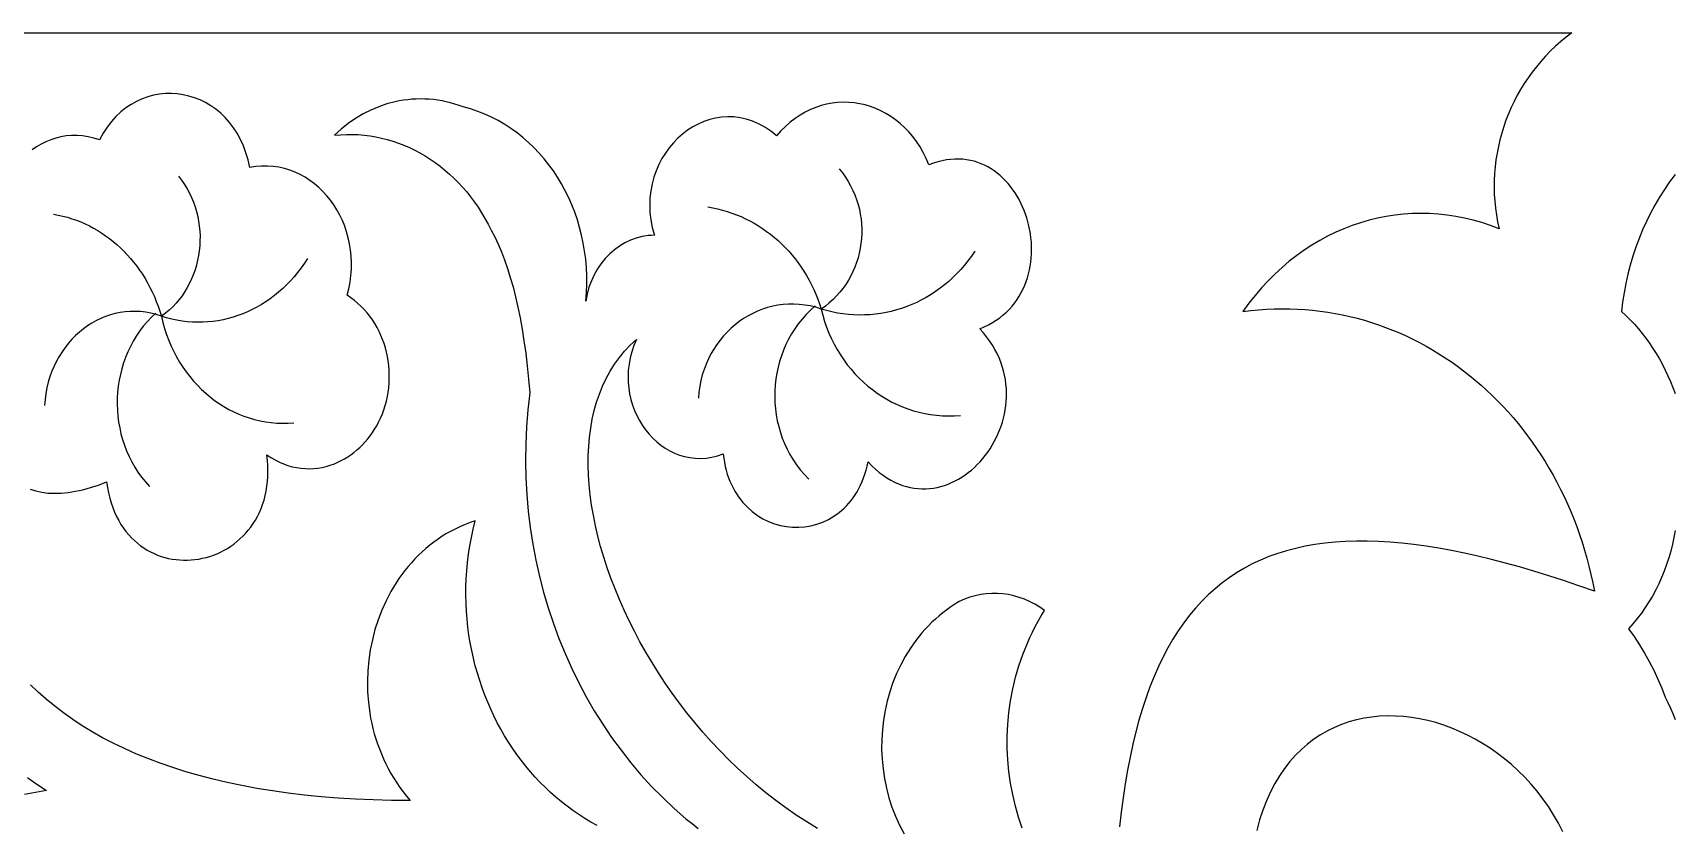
# Model space of a CAD drawing. Extents: x -555 to 555, y -555 to 555.
# Drawn here: x -80.5 to 0, y 416.2 to 455 of the extents above; entities that cross this region are included whole.
import ezdxf

# ---------------------------------------------------------------- set-up
doc = ezdxf.new("R2010")
doc.units = 0
doc.layers.add('LAYER_1', color=18, linetype='CONTINUOUS')
doc.layers.add('LAYER_2', color=140, linetype='CONTINUOUS')

msp = doc.modelspace()

# ---------------------------------------------------------------- linework, layer by layer
at = {"layer": 'LAYER_1'}
for points in [[(-118.672, 455), (-5.067, 455.005), (-5.345, 454.793), (-5.613, 454.573), (-5.871, 454.344), (-6.12, 454.106), (-6.359, 453.86), (-6.587, 453.607), (-6.805, 453.346), (-7.013, 453.079), (-7.211, 452.804), (-7.398, 452.523), (-7.574, 452.236), (-7.74, 451.944), (-7.895, 451.646), (-8.039, 451.343), (-8.172, 451.035), (-8.293, 450.723), (-8.404, 450.407), (-8.503, 450.087), (-8.59, 449.763), (-8.666, 449.437), (-8.731, 449.108), (-8.783, 448.776), (-8.824, 448.443), (-8.852, 448.108), (-8.868, 447.771), (-8.873, 447.433), (-8.865, 447.095), (-8.844, 446.756), (-8.811, 446.417), (-8.765, 446.079), (-8.706, 445.741), (-8.635, 445.404), (-9.053, 445.564), (-9.474, 445.704), (-9.897, 445.826), (-10.323, 445.929), (-10.75, 446.012), (-11.178, 446.077), (-11.607, 446.123), (-12.036, 446.15), (-12.465, 446.158), (-12.893, 446.148), (-13.32, 446.119), (-13.745, 446.072), (-14.168, 446.006), (-14.589, 445.922), (-15.006, 445.82), (-15.42, 445.699), (-15.83, 445.56), (-16.236, 445.404), (-16.637, 445.229), (-17.032, 445.036), (-17.422, 444.826), (-17.805, 444.597), (-18.181, 444.351), (-18.55, 444.088), (-18.912, 443.807), (-19.265, 443.508), (-19.61, 443.192), (-19.945, 442.858), (-20.271, 442.508), (-20.588, 442.14), (-20.893, 441.755), (-21.188, 441.353), (-20.801, 441.4), (-20.415, 441.436), (-20.031, 441.462), (-19.649, 441.478), (-19.268, 441.484), (-18.89, 441.48), (-18.513, 441.467), (-18.139, 441.443), (-17.767, 441.41), (-17.397, 441.367), (-17.03, 441.315), (-16.665, 441.254), (-16.303, 441.184), (-15.944, 441.104), (-15.587, 441.015), (-15.234, 440.917), (-14.884, 440.811), (-14.537, 440.696), (-14.194, 440.572), (-13.853, 440.439), (-13.517, 440.298), (-13.184, 440.149), (-12.855, 439.991), (-12.53, 439.826), (-12.208, 439.652), (-11.891, 439.47), (-11.578, 439.281), (-11.27, 439.084), (-10.966, 438.879), (-10.666, 438.666), (-10.371, 438.446), (-10.081, 438.219), (-9.796, 437.984), (-9.515, 437.742), (-9.24, 437.493), (-8.97, 437.238), (-8.705, 436.975), (-8.446, 436.705), (-8.192, 436.429), (-7.944, 436.146), (-7.701, 435.857), (-7.465, 435.561), (-7.234, 435.259), (-7.01, 434.951), (-6.791, 434.637), (-6.579, 434.317), (-6.374, 433.991), (-6.174, 433.659), (-5.982, 433.321), (-5.796, 432.978), (-5.617, 432.629), (-5.445, 432.275), (-5.28, 431.916), (-5.122, 431.551), (-4.971, 431.182), (-4.828, 430.807), (-4.693, 430.427), (-4.564, 430.043), (-4.444, 429.653), (-4.331, 429.26), (-4.227, 428.861), (-4.13, 428.459), (-4.042, 428.052), (-3.961, 427.64), (-4.721, 427.908), (-5.468, 428.16), (-6.201, 428.398), (-6.921, 428.62), (-7.628, 428.827), (-8.321, 429.019), (-9.001, 429.196), (-9.668, 429.357), (-10.322, 429.502), (-10.963, 429.632), (-11.591, 429.746), (-12.206, 429.844), (-12.808, 429.926), (-13.397, 429.992), (-13.974, 430.042), (-14.538, 430.075), (-15.088, 430.092), (-15.627, 430.092), (-16.152, 430.076), (-16.665, 430.043), (-17.166, 429.993), (-17.654, 429.926), (-18.129, 429.842), (-18.593, 429.741), (-19.043, 429.623), (-19.482, 429.487), (-19.908, 429.334), (-20.322, 429.163), (-20.724, 428.975), (-21.114, 428.768), (-21.492, 428.544), (-21.857, 428.302), (-22.211, 428.042), (-22.553, 427.763), (-22.883, 427.466), (-23.201, 427.151), (-23.507, 426.817), (-23.801, 426.464), (-24.084, 426.093), (-24.355, 425.703), (-24.615, 425.294), (-24.863, 424.866), (-25.099, 424.419), (-25.324, 423.952), (-25.538, 423.466), (-25.74, 422.961), (-25.931, 422.436), (-26.11, 421.891), (-26.279, 421.327), (-26.436, 420.743), (-26.582, 420.138), (-26.717, 419.514), (-26.84, 418.869), (-26.953, 418.204), (-27.055, 417.519), (-27.146, 416.813), (-27.226, 416.087)], [(-80.626, 432.644), (-80.347, 432.555), (-80.054, 432.491), (-79.748, 432.452), (-79.43, 432.437), (-79.099, 432.446), (-78.756, 432.48), (-78.401, 432.536), (-78.035, 432.616), (-77.658, 432.719), (-77.271, 432.845), (-76.873, 432.993), (-76.832, 432.721), (-76.78, 432.459), (-76.718, 432.208), (-76.647, 431.967), (-76.568, 431.736), (-76.479, 431.516), (-76.383, 431.306), (-76.278, 431.107), (-76.167, 430.917), (-76.048, 430.738), (-75.922, 430.568), (-75.79, 430.409), (-75.652, 430.259), (-75.508, 430.119), (-75.359, 429.989), (-75.205, 429.869), (-75.046, 429.758), (-74.883, 429.657), (-74.716, 429.566), (-74.546, 429.484), (-74.372, 429.411), (-74.196, 429.348), (-74.017, 429.294), (-73.837, 429.249), (-73.654, 429.214), (-73.47, 429.187), (-73.285, 429.17), (-73.1, 429.162), (-72.914, 429.162), (-72.728, 429.171), (-72.543, 429.19), (-72.358, 429.216), (-72.175, 429.252), (-71.993, 429.296), (-71.813, 429.349), (-71.635, 429.41), (-71.46, 429.48), (-71.287, 429.558), (-71.118, 429.644), (-70.953, 429.739), (-70.792, 429.842), (-70.635, 429.953), (-70.483, 430.072), (-70.336, 430.199), (-70.194, 430.334), (-70.058, 430.476), (-69.929, 430.627), (-69.806, 430.785), (-69.69, 430.952), (-69.581, 431.125), (-69.48, 431.307), (-69.386, 431.496), (-69.301, 431.692), (-69.225, 431.896), (-69.158, 432.107), (-69.1, 432.325), (-69.052, 432.551), (-69.015, 432.783), (-68.987, 433.023), (-68.971, 433.27), (-68.965, 433.524), (-68.972, 433.784), (-68.99, 434.052), (-69.021, 434.326), (-68.818, 434.191), (-68.613, 434.071), (-68.406, 433.967), (-68.198, 433.877), (-67.988, 433.802), (-67.778, 433.742), (-67.567, 433.696), (-67.356, 433.664), (-67.146, 433.646), (-66.936, 433.642), (-66.727, 433.651), (-66.519, 433.672), (-66.314, 433.707), (-66.11, 433.754), (-65.908, 433.814), (-65.709, 433.885), (-65.54, 433.959), (-65.375, 434.04), (-65.213, 434.13), (-65.055, 434.227), (-64.901, 434.331), (-64.752, 434.443), (-64.607, 434.562), (-64.467, 434.688), (-64.332, 434.82), (-64.202, 434.959), (-64.077, 435.105), (-63.958, 435.257), (-63.845, 435.414), (-63.737, 435.578), (-63.636, 435.747), (-63.541, 435.922), (-63.445, 436.122), (-63.359, 436.327), (-63.283, 436.535), (-63.217, 436.746), (-63.16, 436.959), (-63.112, 437.175), (-63.075, 437.392), (-63.046, 437.61), (-63.027, 437.83), (-63.018, 438.049), (-63.018, 438.269), (-63.027, 438.489), (-63.045, 438.707), (-63.073, 438.924), (-63.109, 439.14), (-63.155, 439.354), (-63.21, 439.565), (-63.274, 439.773), (-63.347, 439.978), (-63.428, 440.179), (-63.519, 440.375), (-63.618, 440.567), (-63.727, 440.755), (-63.843, 440.936), (-63.969, 441.112), (-64.103, 441.282), (-64.246, 441.444), (-64.398, 441.6), (-64.558, 441.748), (-64.726, 441.888), (-64.903, 442.02), (-65.088, 442.143), (-65.004, 442.467), (-64.94, 442.79), (-64.896, 443.111), (-64.872, 443.43), (-64.867, 443.746), (-64.881, 444.058), (-64.912, 444.365), (-64.961, 444.668), (-65.026, 444.964), (-65.108, 445.253), (-65.205, 445.534), (-65.317, 445.808), (-65.444, 446.072), (-65.585, 446.327), (-65.739, 446.571), (-65.906, 446.804), (-66.085, 447.025), (-66.276, 447.233), (-66.478, 447.428), (-66.691, 447.608), (-66.913, 447.774), (-67.145, 447.924), (-67.386, 448.058), (-67.635, 448.174), (-67.892, 448.273), (-68.157, 448.353), (-68.427, 448.414), (-68.704, 448.454), (-68.987, 448.474), (-69.274, 448.472), (-69.566, 448.448), (-69.861, 448.401), (-69.94, 448.775), (-70.041, 449.131), (-70.165, 449.467), (-70.308, 449.783), (-70.47, 450.08), (-70.65, 450.357), (-70.846, 450.613), (-71.057, 450.849), (-71.281, 451.065), (-71.518, 451.259), (-71.766, 451.433), (-72.024, 451.584), (-72.29, 451.715), (-72.564, 451.823), (-72.843, 451.909), (-73.127, 451.973), (-73.414, 452.014), (-73.703, 452.032), (-73.992, 452.027), (-74.281, 451.999), (-74.568, 451.948), (-74.852, 451.872), (-75.131, 451.772), (-75.404, 451.648), (-75.671, 451.5), (-75.928, 451.327), (-76.176, 451.129), (-76.413, 450.905), (-76.637, 450.656), (-76.848, 450.381), (-77.044, 450.081), (-77.223, 449.754), (-77.501, 449.846), (-77.777, 449.914), (-78.051, 449.959), (-78.322, 449.98), (-78.59, 449.979), (-78.853, 449.957), (-79.112, 449.914), (-79.365, 449.851), (-79.612, 449.769), (-79.852, 449.669), (-80.085, 449.551), (-80.31, 449.416), (-80.525, 449.264)], [(-42.027, 416.019), (-42.554, 416.338), (-43.071, 416.672), (-43.578, 417.021), (-44.075, 417.385), (-44.561, 417.763), (-45.037, 418.153), (-45.501, 418.556), (-45.955, 418.972), (-46.397, 419.398), (-46.827, 419.835), (-47.246, 420.281), (-47.653, 420.738), (-48.047, 421.203), (-48.429, 421.676), (-48.798, 422.156), (-49.155, 422.643), (-49.498, 423.137), (-49.827, 423.636), (-50.144, 424.14), (-50.446, 424.648), (-50.734, 425.16), (-51.008, 425.675), (-51.268, 426.192), (-51.513, 426.711), (-51.743, 427.231), (-51.957, 427.752), (-52.157, 428.273), (-52.34, 428.793), (-52.508, 429.311), (-52.66, 429.827), (-52.796, 430.341), (-52.915, 430.852), (-53.017, 431.359), (-53.103, 431.861), (-53.171, 432.358), (-53.222, 432.849), (-53.255, 433.333), (-53.27, 433.811), (-53.268, 434.281), (-53.247, 434.743), (-53.207, 435.195), (-53.149, 435.638), (-53.072, 436.071), (-52.975, 436.493), (-52.86, 436.904), (-52.724, 437.302), (-52.569, 437.688), (-52.394, 438.06), (-52.198, 438.418), (-51.982, 438.762), (-51.745, 439.09), (-51.487, 439.403), (-51.208, 439.699), (-50.908, 439.978), (-51.033, 439.678), (-51.135, 439.377), (-51.214, 439.076), (-51.27, 438.775), (-51.304, 438.476), (-51.318, 438.179), (-51.311, 437.885), (-51.285, 437.596), (-51.24, 437.312), (-51.177, 437.034), (-51.097, 436.763), (-51, 436.5), (-50.887, 436.246), (-50.758, 436.002), (-50.615, 435.768), (-50.459, 435.547), (-50.289, 435.338), (-50.107, 435.143), (-49.913, 434.963), (-49.708, 434.798), (-49.493, 434.649), (-49.269, 434.518), (-49.036, 434.406), (-48.794, 434.312), (-48.545, 434.239), (-48.29, 434.187), (-48.028, 434.157), (-47.762, 434.151), (-47.49, 434.168), (-47.215, 434.21), (-46.937, 434.279), (-46.657, 434.374), (-46.63, 434.163), (-46.597, 433.958), (-46.556, 433.76), (-46.508, 433.568), (-46.453, 433.382), (-46.391, 433.202), (-46.324, 433.029), (-46.25, 432.862), (-46.17, 432.701), (-46.085, 432.547), (-45.994, 432.399), (-45.898, 432.258), (-45.798, 432.122), (-45.692, 431.994), (-45.468, 431.755), (-45.228, 431.542), (-44.974, 431.355), (-44.707, 431.194), (-44.43, 431.059), (-44.145, 430.95), (-43.852, 430.867), (-43.555, 430.811), (-43.255, 430.781), (-42.954, 430.777), (-42.653, 430.8), (-42.355, 430.85), (-42.061, 430.927), (-41.774, 431.03), (-41.495, 431.161), (-41.225, 431.319), (-40.968, 431.504), (-40.844, 431.606), (-40.724, 431.716), (-40.608, 431.832), (-40.496, 431.956), (-40.388, 432.086), (-40.285, 432.223), (-40.187, 432.367), (-40.094, 432.518), (-40.006, 432.676), (-39.923, 432.841), (-39.847, 433.013), (-39.776, 433.192), (-39.711, 433.377), (-39.653, 433.57), (-39.602, 433.77), (-39.557, 433.977), (-39.376, 433.791), (-39.193, 433.62), (-39.007, 433.464), (-38.82, 433.323), (-38.632, 433.197), (-38.443, 433.084), (-38.252, 432.986), (-38.061, 432.901), (-37.87, 432.829), (-37.678, 432.77), (-37.487, 432.723), (-37.296, 432.689), (-37.105, 432.667), (-36.915, 432.657), (-36.727, 432.658), (-36.54, 432.67), (-36.354, 432.694), (-36.171, 432.727), (-35.989, 432.771), (-35.81, 432.825), (-35.633, 432.888), (-35.46, 432.961), (-35.289, 433.043), (-35.122, 433.134), (-34.958, 433.233), (-34.798, 433.34), (-34.643, 433.455), (-34.492, 433.577), (-34.345, 433.707), (-34.203, 433.844), (-34.067, 433.987), (-33.935, 434.137), (-33.81, 434.293), (-33.69, 434.455), (-33.577, 434.622), (-33.469, 434.794), (-33.369, 434.971), (-33.275, 435.153), (-33.189, 435.339), (-33.109, 435.529), (-33.038, 435.722), (-32.974, 435.919), (-32.919, 436.119), (-32.872, 436.322), (-32.833, 436.527), (-32.804, 436.734), (-32.783, 436.944), (-32.772, 437.155), (-32.771, 437.367), (-32.779, 437.58), (-32.798, 437.794), (-32.827, 438.008), (-32.867, 438.222), (-32.917, 438.436), (-32.979, 438.65), (-33.052, 438.862), (-33.137, 439.074), (-33.233, 439.284), (-33.342, 439.493), (-33.463, 439.699), (-33.597, 439.904), (-33.744, 440.105), (-33.904, 440.304), (-34.077, 440.499), (-33.861, 440.592), (-33.655, 440.694), (-33.459, 440.803), (-33.273, 440.921), (-33.098, 441.046), (-32.933, 441.179), (-32.777, 441.318), (-32.632, 441.463), (-32.496, 441.615), (-32.369, 441.772), (-32.252, 441.935), (-32.145, 442.103), (-32.046, 442.275), (-31.957, 442.451), (-31.877, 442.632), (-31.805, 442.815), (-31.743, 443.002), (-31.689, 443.192), (-31.643, 443.384), (-31.606, 443.578), (-31.577, 443.774), (-31.557, 443.971), (-31.544, 444.169), (-31.54, 444.367), (-31.543, 444.566), (-31.554, 444.764), (-31.573, 444.962), (-31.599, 445.159), (-31.674, 445.549), (-31.777, 445.931), (-31.908, 446.301), (-31.983, 446.482), (-32.066, 446.658), (-32.154, 446.83), (-32.249, 446.998), (-32.35, 447.16), (-32.458, 447.317), (-32.571, 447.469), (-32.69, 447.614), (-32.815, 447.753), (-32.946, 447.886), (-33.082, 448.011), (-33.224, 448.128), (-33.371, 448.238), (-33.524, 448.339), (-33.681, 448.432), (-33.843, 448.515), (-34.011, 448.59), (-34.183, 448.654), (-34.359, 448.708), (-34.541, 448.752), (-34.726, 448.785), (-34.916, 448.807), (-35.11, 448.818), (-35.308, 448.816), (-35.51, 448.802), (-35.716, 448.775), (-35.926, 448.735), (-36.139, 448.682), (-36.356, 448.615), (-36.577, 448.534), (-36.706, 448.843), (-36.851, 449.137), (-37.009, 449.415), (-37.181, 449.678), (-37.364, 449.924), (-37.56, 450.154), (-37.765, 450.368), (-37.981, 450.565), (-38.206, 450.745), (-38.439, 450.909), (-38.68, 451.056), (-38.927, 451.186), (-39.18, 451.298), (-39.438, 451.393), (-39.701, 451.471), (-39.966, 451.53), (-40.235, 451.572), (-40.505, 451.596), (-40.777, 451.602), (-41.048, 451.589), (-41.32, 451.558), (-41.589, 451.508), (-41.857, 451.44), (-42.122, 451.352), (-42.382, 451.246), (-42.639, 451.12), (-42.89, 450.975), (-43.134, 450.81), (-43.372, 450.626), (-43.602, 450.421), (-43.824, 450.197), (-44.036, 449.953), (-44.179, 450.073), (-44.324, 450.185), (-44.471, 450.288), (-44.618, 450.383), (-44.767, 450.469), (-44.917, 450.547), (-45.068, 450.616), (-45.219, 450.677), (-45.37, 450.73), (-45.523, 450.776), (-45.827, 450.843), (-46.131, 450.881), (-46.433, 450.89), (-46.733, 450.871), (-47.028, 450.825), (-47.318, 450.753), (-47.602, 450.657), (-47.878, 450.536), (-48.145, 450.393), (-48.401, 450.228), (-48.647, 450.043), (-48.879, 449.837), (-49.098, 449.613), (-49.302, 449.371), (-49.489, 449.113), (-49.659, 448.839), (-49.811, 448.55), (-49.942, 448.248), (-50.052, 447.933), (-50.14, 447.606), (-50.205, 447.269), (-50.244, 446.923), (-50.258, 446.568), (-50.244, 446.206), (-50.202, 445.837), (-50.13, 445.462), (-50.028, 445.084), (-50.18, 445.078), (-50.332, 445.066), (-50.63, 445.018), (-50.921, 444.941), (-51.203, 444.837), (-51.475, 444.707), (-51.735, 444.551), (-51.982, 444.372), (-52.215, 444.169), (-52.432, 443.945), (-52.632, 443.699), (-52.813, 443.435), (-52.974, 443.151), (-53.114, 442.851), (-53.232, 442.535), (-53.325, 442.203), (-53.393, 441.858), (-53.359, 442.273), (-53.342, 442.687), (-53.343, 443.097), (-53.36, 443.504), (-53.394, 443.906), (-53.445, 444.305), (-53.511, 444.698), (-53.593, 445.085), (-53.69, 445.467), (-53.802, 445.842), (-53.929, 446.21), (-54.07, 446.57), (-54.225, 446.922), (-54.394, 447.265), (-54.576, 447.599), (-54.771, 447.924), (-54.978, 448.238), (-55.198, 448.541), (-55.43, 448.834), (-55.674, 449.114), (-55.929, 449.382), (-56.195, 449.638), (-56.472, 449.88), (-56.759, 450.108), (-57.056, 450.321), (-57.363, 450.52), (-57.68, 450.704), (-58.005, 450.871), (-58.339, 451.022), (-58.682, 451.157), (-59.033, 451.273), (-59.391, 451.372), (-59.598, 451.447), (-59.806, 451.515), (-60.015, 451.574), (-60.225, 451.625), (-60.435, 451.668), (-60.645, 451.703), (-60.856, 451.73), (-61.067, 451.749), (-61.277, 451.761), (-61.487, 451.764), (-61.697, 451.76), (-61.906, 451.748), (-62.114, 451.729), (-62.321, 451.702), (-62.527, 451.668), (-62.732, 451.626), (-63.138, 451.52), (-63.536, 451.385), (-63.926, 451.221), (-64.306, 451.029), (-64.675, 450.81), (-65.032, 450.563), (-65.376, 450.289), (-65.704, 449.989), (-65.411, 450.014), (-65.118, 450.027), (-64.826, 450.027), (-64.536, 450.015), (-64.248, 449.991), (-63.962, 449.955), (-63.677, 449.907), (-63.396, 449.847), (-63.117, 449.776), (-62.841, 449.694), (-62.568, 449.601), (-62.298, 449.496), (-62.033, 449.381), (-61.771, 449.255), (-61.514, 449.118), (-61.261, 448.971), (-61.012, 448.814), (-60.769, 448.646), (-60.531, 448.469), (-60.298, 448.282), (-60.071, 448.086), (-59.851, 447.88), (-59.636, 447.665), (-59.428, 447.44), (-59.226, 447.207), (-59.032, 446.965), (-58.845, 446.714), (-58.665, 446.455), (-58.493, 446.187), (-58.329, 445.911), (-58.173, 445.628), (-58.026, 445.336), (-57.852, 445.003), (-57.685, 444.65), (-57.525, 444.275), (-57.372, 443.879), (-57.226, 443.461), (-57.087, 443.02), (-56.956, 442.558), (-56.832, 442.074), (-56.717, 441.566), (-56.609, 441.036), (-56.509, 440.483), (-56.417, 439.906), (-56.334, 439.306), (-56.259, 438.682), (-56.192, 438.034), (-56.134, 437.362), (-56.229, 436.526), (-56.295, 435.691), (-56.333, 434.859), (-56.343, 434.029), (-56.325, 433.203), (-56.28, 432.382), (-56.208, 431.566), (-56.109, 430.755), (-55.985, 429.952), (-55.834, 429.156), (-55.657, 428.368), (-55.456, 427.59), (-55.229, 426.821), (-54.978, 426.063), (-54.702, 425.316), (-54.403, 424.582), (-54.08, 423.86), (-53.733, 423.153), (-53.364, 422.459), (-52.972, 421.781), (-52.558, 421.119), (-52.121, 420.474), (-51.663, 419.846), (-51.184, 419.237), (-50.684, 418.646), (-50.163, 418.076), (-49.621, 417.526), (-49.06, 416.998), (-48.479, 416.492), (-48.181, 416.248), (-47.879, 416.009)], [(-0.006, 448.062), (-0.274, 447.703), (-0.528, 447.334), (-0.77, 446.955), (-0.998, 446.567), (-1.212, 446.17), (-1.413, 445.764), (-1.6, 445.35), (-1.773, 444.929), (-1.931, 444.501), (-2.076, 444.066), (-2.205, 443.625), (-2.32, 443.178), (-2.42, 442.726), (-2.505, 442.269), (-2.575, 441.809), (-2.629, 441.344), (-2.414, 441.145), (-2.205, 440.939), (-2.002, 440.724), (-1.806, 440.502), (-1.617, 440.273), (-1.435, 440.037), (-1.259, 439.793), (-1.09, 439.543), (-0.929, 439.287), (-0.774, 439.024), (-0.627, 438.755), (-0.487, 438.48), (-0.355, 438.2), (-0.231, 437.914), (-0.114, 437.623), (-0.005, 437.326)], [(-52.834, 416.159), (-53.139, 416.327), (-53.439, 416.505), (-53.732, 416.693), (-54.021, 416.89), (-54.303, 417.098), (-54.579, 417.314), (-54.849, 417.54), (-55.113, 417.774), (-55.371, 418.017), (-55.621, 418.268), (-55.865, 418.528), (-56.102, 418.796), (-56.332, 419.071), (-56.554, 419.354), (-56.769, 419.644), (-56.976, 419.941), (-57.175, 420.246), (-57.366, 420.556), (-57.55, 420.874), (-57.724, 421.197), (-57.891, 421.527), (-58.048, 421.862), (-58.197, 422.203), (-58.337, 422.55), (-58.468, 422.901), (-58.589, 423.258), (-58.701, 423.619), (-58.804, 423.985), (-58.896, 424.355), (-58.979, 424.729), (-59.051, 425.107), (-59.113, 425.488), (-59.165, 425.873), (-59.206, 426.262), (-59.236, 426.653), (-59.255, 427.047), (-59.263, 427.444), (-59.26, 427.842), (-59.245, 428.244), (-59.219, 428.647), (-59.181, 429.051), (-59.131, 429.457), (-59.069, 429.865), (-58.994, 430.273), (-58.908, 430.683), (-58.808, 431.093), (-59.055, 431.008), (-59.296, 430.914), (-59.532, 430.813), (-59.762, 430.704), (-59.987, 430.587), (-60.207, 430.463), (-60.421, 430.331), (-60.63, 430.192), (-60.833, 430.046), (-61.03, 429.894), (-61.222, 429.735), (-61.408, 429.57), (-61.588, 429.399), (-61.762, 429.222), (-61.931, 429.039), (-62.093, 428.851), (-62.25, 428.657), (-62.4, 428.459), (-62.545, 428.256), (-62.683, 428.048), (-62.941, 427.619), (-63.174, 427.173), (-63.382, 426.714), (-63.564, 426.241), (-63.72, 425.757), (-63.849, 425.263), (-63.951, 424.762), (-64.026, 424.254), (-64.073, 423.741), (-64.092, 423.225), (-64.083, 422.708), (-64.045, 422.191), (-63.977, 421.675), (-63.933, 421.419), (-63.88, 421.163), (-63.821, 420.909), (-63.754, 420.656), (-63.679, 420.405), (-63.596, 420.155), (-63.506, 419.908), (-63.408, 419.663), (-63.303, 419.42), (-63.189, 419.181), (-63.068, 418.944), (-62.939, 418.71), (-62.802, 418.479), (-62.657, 418.252), (-62.503, 418.028), (-62.342, 417.809), (-62.173, 417.593), (-61.995, 417.382), (-62.909, 417.39), (-63.803, 417.412), (-64.676, 417.45), (-65.53, 417.502), (-66.365, 417.568), (-67.179, 417.649), (-67.974, 417.745), (-68.749, 417.854), (-69.505, 417.976), (-70.241, 418.113), (-70.958, 418.263), (-71.655, 418.426), (-72.333, 418.602), (-72.992, 418.791), (-73.632, 418.993), (-74.252, 419.208), (-74.854, 419.435), (-75.436, 419.674), (-75.999, 419.925), (-76.544, 420.187), (-77.07, 420.462), (-77.576, 420.748), (-78.065, 421.045), (-78.534, 421.354), (-78.985, 421.673), (-79.417, 422.003), (-79.831, 422.344), (-80.226, 422.695), (-80.603, 423.057)], [(-0.003, 430.623), (-0.063, 430.279), (-0.135, 429.94), (-0.219, 429.604), (-0.314, 429.273), (-0.42, 428.947), (-0.537, 428.626), (-0.665, 428.311), (-0.804, 428.002), (-0.954, 427.7), (-1.114, 427.405), (-1.285, 427.117), (-1.466, 426.836), (-1.657, 426.564), (-1.858, 426.301), (-2.069, 426.046), (-2.29, 425.801), (-2.015, 425.415), (-1.753, 425.018), (-1.505, 424.61), (-1.272, 424.193), (-1.053, 423.767), (-0.849, 423.333), (-0.66, 422.89), (-0.487, 422.441), (-0.359, 422.181), (-0.235, 421.914), (-0.117, 421.64), (-0.005, 421.36)], [(-32, 416.023), (-32.182, 416.563), (-32.338, 417.112), (-32.468, 417.67), (-32.574, 418.234), (-32.653, 418.804), (-32.706, 419.378), (-32.733, 419.956), (-32.734, 420.536), (-32.707, 421.116), (-32.654, 421.696), (-32.573, 422.274), (-32.465, 422.849), (-32.328, 423.42), (-32.164, 423.985), (-31.971, 424.544), (-31.863, 424.82), (-31.749, 425.094), (-31.627, 425.366), (-31.498, 425.636), (-31.362, 425.903), (-31.219, 426.167), (-31.068, 426.429), (-30.909, 426.687), (-31.145, 426.854), (-31.388, 427.003), (-31.637, 427.133), (-31.891, 427.246), (-32.15, 427.34), (-32.414, 427.415), (-32.68, 427.472), (-32.948, 427.51), (-33.219, 427.529), (-33.49, 427.53), (-33.761, 427.512), (-34.031, 427.474), (-34.299, 427.418), (-34.565, 427.342), (-34.828, 427.247), (-35.088, 427.133), (-35.296, 427.006), (-35.499, 426.872), (-35.696, 426.732), (-35.888, 426.586), (-36.074, 426.434), (-36.254, 426.277), (-36.428, 426.115), (-36.596, 425.947), (-36.759, 425.775), (-36.916, 425.597), (-37.211, 425.229), (-37.484, 424.844), (-37.732, 424.443), (-37.957, 424.028), (-38.158, 423.6), (-38.335, 423.161), (-38.488, 422.712), (-38.616, 422.254), (-38.72, 421.789), (-38.799, 421.319), (-38.854, 420.844), (-38.884, 420.366), (-38.889, 419.888), (-38.869, 419.409), (-38.823, 418.931), (-38.753, 418.457), (-38.657, 417.986), (-38.535, 417.522), (-38.388, 417.064), (-38.215, 416.615), (-38.016, 416.176), (-37.791, 415.749)], [(-5.499, 415.848), (-5.723, 416.275), (-5.962, 416.687), (-6.217, 417.085), (-6.487, 417.467), (-6.77, 417.833), (-7.066, 418.184), (-7.375, 418.519), (-7.695, 418.838), (-8.025, 419.14), (-8.365, 419.426), (-8.714, 419.694), (-9.072, 419.946), (-9.437, 420.179), (-9.808, 420.395), (-10.185, 420.593), (-10.567, 420.773), (-10.953, 420.935), (-11.343, 421.077), (-11.735, 421.201), (-12.129, 421.305), (-12.524, 421.39), (-12.919, 421.455), (-13.314, 421.5), (-13.707, 421.524), (-14.098, 421.529), (-14.485, 421.512), (-14.869, 421.475), (-15.249, 421.416), (-15.623, 421.335), (-15.99, 421.233), (-16.351, 421.109), (-16.704, 420.963), (-17.048, 420.794), (-17.382, 420.602), (-17.707, 420.387), (-18.02, 420.149), (-18.322, 419.887), (-18.61, 419.602), (-18.886, 419.292), (-19.147, 418.958), (-19.393, 418.6), (-19.623, 418.217), (-19.837, 417.809), (-20.033, 417.375), (-20.211, 416.916), (-20.37, 416.431), (-20.509, 415.92)], [(-80.756, 418.518), (-80.45, 418.299), (-80.138, 418.087), (-79.822, 417.881), (-80.361, 417.773), (-80.888, 417.678)]]:
    msp.add_lwpolyline(points, dxfattribs=at)
at = {"layer": 'LAYER_2'}
for points in [[(-40.977, 448.337), (-40.816, 448.139), (-40.667, 447.934), (-40.532, 447.723), (-40.409, 447.507), (-40.299, 447.286), (-40.201, 447.06), (-40.116, 446.83), (-40.043, 446.598), (-39.983, 446.362), (-39.935, 446.124), (-39.899, 445.885), (-39.876, 445.645), (-39.864, 445.404), (-39.865, 445.163), (-39.878, 444.923), (-39.902, 444.684), (-39.938, 444.446), (-39.986, 444.211), (-40.046, 443.979), (-40.118, 443.75), (-40.2, 443.525), (-40.295, 443.305), (-40.401, 443.089), (-40.518, 442.88), (-40.646, 442.676), (-40.786, 442.479), (-40.936, 442.289), (-41.098, 442.108), (-41.27, 441.934), (-41.454, 441.77), (-41.648, 441.615), (-41.854, 441.47)], [(-73.354, 447.982), (-73.2, 447.784), (-73.059, 447.579), (-72.93, 447.368), (-72.813, 447.152), (-72.708, 446.931), (-72.615, 446.705), (-72.534, 446.476), (-72.465, 446.243), (-72.408, 446.007), (-72.362, 445.77), (-72.328, 445.53), (-72.306, 445.29), (-72.295, 445.049), (-72.296, 444.808), (-72.308, 444.568), (-72.331, 444.329), (-72.366, 444.091), (-72.411, 443.856), (-72.468, 443.624), (-72.536, 443.395), (-72.615, 443.17), (-72.705, 442.95), (-72.805, 442.735), (-72.917, 442.525), (-73.039, 442.321), (-73.171, 442.124), (-73.315, 441.935), (-73.469, 441.753), (-73.633, 441.579), (-73.807, 441.415), (-73.992, 441.26), (-74.187, 441.115)], [(-79.474, 446.117), (-79.244, 446.075), (-79.017, 446.024), (-78.792, 445.965), (-78.57, 445.897), (-78.351, 445.82), (-78.135, 445.735), (-77.923, 445.643), (-77.714, 445.542), (-77.51, 445.433), (-77.308, 445.316), (-77.111, 445.192), (-76.919, 445.061), (-76.73, 444.922), (-76.546, 444.777), (-76.367, 444.624), (-76.192, 444.465), (-76.023, 444.299), (-75.859, 444.126), (-75.7, 443.948), (-75.546, 443.763), (-75.398, 443.572), (-75.256, 443.375), (-75.12, 443.172), (-74.99, 442.964), (-74.866, 442.75), (-74.748, 442.531), (-74.638, 442.307), (-74.533, 442.078), (-74.436, 441.844), (-74.346, 441.606), (-74.263, 441.363), (-74.187, 441.115)], [(-47.411, 446.472), (-47.169, 446.43), (-46.93, 446.379), (-46.693, 446.32), (-46.46, 446.252), (-46.23, 446.175), (-46.003, 446.09), (-45.78, 445.997), (-45.561, 445.896), (-45.345, 445.788), (-45.134, 445.671), (-44.927, 445.547), (-44.724, 445.416), (-44.526, 445.277), (-44.333, 445.132), (-44.144, 444.979), (-43.961, 444.82), (-43.783, 444.654), (-43.61, 444.481), (-43.443, 444.302), (-43.282, 444.117), (-43.126, 443.926), (-42.977, 443.729), (-42.834, 443.527), (-42.697, 443.319), (-42.567, 443.105), (-42.443, 442.886), (-42.327, 442.662), (-42.217, 442.433), (-42.115, 442.199), (-42.02, 441.96), (-41.933, 441.717), (-41.854, 441.47)], [(-34.328, 444.306), (-34.489, 444.068), (-34.658, 443.839), (-34.833, 443.619), (-35.016, 443.407), (-35.206, 443.204), (-35.402, 443.011), (-35.605, 442.826), (-35.813, 442.65), (-36.027, 442.484), (-36.247, 442.327), (-36.471, 442.179), (-36.701, 442.042), (-36.935, 441.913), (-37.173, 441.795), (-37.415, 441.687), (-37.661, 441.588), (-37.91, 441.5), (-38.162, 441.422), (-38.417, 441.355), (-38.674, 441.298), (-38.934, 441.251), (-39.196, 441.216), (-39.459, 441.191), (-39.723, 441.177), (-39.989, 441.173), (-40.255, 441.182), (-40.522, 441.201), (-40.789, 441.232), (-41.056, 441.274), (-41.323, 441.327), (-41.589, 441.393), (-41.854, 441.47)], [(-67.028, 443.951), (-67.181, 443.713), (-67.342, 443.484), (-67.509, 443.264), (-67.683, 443.052), (-67.863, 442.85), (-68.05, 442.656), (-68.243, 442.471), (-68.441, 442.295), (-68.645, 442.129), (-68.853, 441.972), (-69.067, 441.825), (-69.285, 441.687), (-69.508, 441.559), (-69.735, 441.44), (-69.965, 441.332), (-70.199, 441.234), (-70.436, 441.146), (-70.676, 441.068), (-70.918, 441), (-71.163, 440.943), (-71.41, 440.897), (-71.659, 440.861), (-71.909, 440.836), (-72.161, 440.822), (-72.414, 440.819), (-72.667, 440.827), (-72.921, 440.846), (-73.175, 440.877), (-73.429, 440.919), (-73.683, 440.973), (-73.935, 441.038), (-74.187, 441.115)], [(-74.187, 441.115), (-74.443, 441.199), (-74.699, 441.264), (-74.954, 441.312), (-75.208, 441.342), (-75.461, 441.355), (-75.712, 441.352), (-75.961, 441.333), (-76.206, 441.299), (-76.448, 441.248), (-76.687, 441.183), (-76.92, 441.104), (-77.149, 441.01), (-77.373, 440.902), (-77.59, 440.781), (-77.801, 440.647), (-78.005, 440.5), (-78.202, 440.341), (-78.39, 440.17), (-78.57, 439.987), (-78.742, 439.793), (-78.903, 439.589), (-79.055, 439.374), (-79.196, 439.15), (-79.327, 438.915), (-79.446, 438.672), (-79.552, 438.419), (-79.647, 438.159), (-79.728, 437.89), (-79.796, 437.613), (-79.85, 437.329), (-79.889, 437.039), (-79.914, 436.741)], [(-74.462, 441.269), (-74.679, 441.064), (-74.884, 440.848), (-75.075, 440.622), (-75.253, 440.388), (-75.417, 440.145), (-75.569, 439.894), (-75.707, 439.636), (-75.832, 439.372), (-75.943, 439.102), (-76.041, 438.826), (-76.126, 438.546), (-76.197, 438.262), (-76.255, 437.976), (-76.3, 437.686), (-76.331, 437.394), (-76.348, 437.102), (-76.352, 436.808), (-76.342, 436.515), (-76.319, 436.222), (-76.282, 435.931), (-76.232, 435.642), (-76.167, 435.355), (-76.09, 435.072), (-75.998, 434.792), (-75.893, 434.517), (-75.774, 434.248), (-75.641, 433.984), (-75.495, 433.727), (-75.334, 433.477), (-75.16, 433.234), (-74.972, 433.001), (-74.77, 432.776)], [(-74.187, 441.115), (-74.114, 440.81), (-74.029, 440.511), (-73.932, 440.218), (-73.825, 439.933), (-73.707, 439.656), (-73.579, 439.386), (-73.441, 439.124), (-73.293, 438.87), (-73.136, 438.624), (-72.97, 438.387), (-72.795, 438.159), (-72.612, 437.941), (-72.421, 437.731), (-72.222, 437.532), (-72.016, 437.342), (-71.802, 437.163), (-71.582, 436.994), (-71.356, 436.836), (-71.124, 436.689), (-70.885, 436.553), (-70.642, 436.429), (-70.393, 436.317), (-70.14, 436.217), (-69.882, 436.129), (-69.62, 436.053), (-69.354, 435.991), (-69.085, 435.941), (-68.813, 435.905), (-68.537, 435.883), (-68.26, 435.875), (-67.98, 435.88), (-67.698, 435.9)], [(-41.854, 441.47), (-42.122, 441.553), (-42.391, 441.619), (-42.659, 441.666), (-42.927, 441.697), (-43.192, 441.71), (-43.456, 441.707), (-43.717, 441.688), (-43.976, 441.653), (-44.23, 441.603), (-44.481, 441.538), (-44.726, 441.458), (-44.967, 441.364), (-45.202, 441.257), (-45.43, 441.136), (-45.652, 441.001), (-45.866, 440.855), (-46.073, 440.695), (-46.271, 440.524), (-46.461, 440.342), (-46.641, 440.148), (-46.811, 439.944), (-46.97, 439.729), (-47.119, 439.504), (-47.256, 439.27), (-47.38, 439.026), (-47.493, 438.774), (-47.592, 438.513), (-47.678, 438.244), (-47.749, 437.968), (-47.806, 437.684), (-47.847, 437.393), (-47.873, 437.096)], [(-42.142, 441.624), (-42.371, 441.418), (-42.585, 441.203), (-42.786, 440.977), (-42.973, 440.743), (-43.146, 440.5), (-43.306, 440.249), (-43.451, 439.991), (-43.582, 439.726), (-43.699, 439.456), (-43.802, 439.181), (-43.891, 438.901), (-43.966, 438.617), (-44.027, 438.33), (-44.074, 438.041), (-44.106, 437.749), (-44.124, 437.457), (-44.129, 437.163), (-44.118, 436.87), (-44.094, 436.577), (-44.055, 436.286), (-44.002, 435.997), (-43.935, 435.71), (-43.853, 435.426), (-43.757, 435.147), (-43.646, 434.872), (-43.521, 434.602), (-43.382, 434.339), (-43.228, 434.081), (-43.059, 433.831), (-42.876, 433.589), (-42.678, 433.356), (-42.466, 433.131)], [(-41.854, 441.47), (-41.776, 441.164), (-41.687, 440.865), (-41.585, 440.573), (-41.473, 440.288), (-41.349, 440.011), (-41.214, 439.74), (-41.069, 439.478), (-40.913, 439.224), (-40.748, 438.979), (-40.573, 438.742), (-40.39, 438.514), (-40.197, 438.295), (-39.996, 438.086), (-39.787, 437.887), (-39.571, 437.697), (-39.346, 437.518), (-39.115, 437.349), (-38.877, 437.191), (-38.633, 437.044), (-38.383, 436.908), (-38.127, 436.784), (-37.865, 436.672), (-37.599, 436.571), (-37.328, 436.483), (-37.053, 436.408), (-36.773, 436.346), (-36.49, 436.296), (-36.204, 436.26), (-35.915, 436.238), (-35.623, 436.229), (-35.329, 436.235), (-35.032, 436.255)]]:
    msp.add_lwpolyline(points, dxfattribs=at)

doc.saveas('drawing.dxf')
